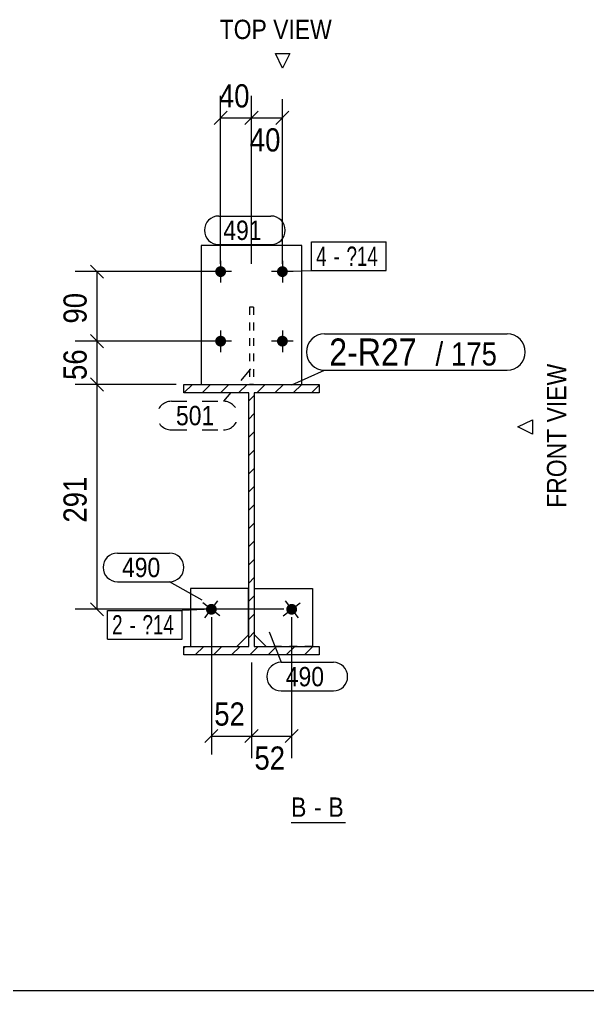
# Model space of a CAD drawing. Header units: millimetres. Extents: x 2 to 825, y 1 to 579.
# Drawn here: x 353.9 to 427.5, y 5 to 130.7 of the extents above; entities that cross this region are included whole.
import ezdxf

# ---------------------------------------------------------------- set-up
doc = ezdxf.new("R2010")
doc.units = ezdxf.units.MM
for name, pattern in [('XKITLINE00', [0]), ('XKITLINE01', [4, 1, -1, 1, -1]), ('XKITLINE02', [4, 2, -2])]:
    doc.linetypes.add(name, pattern=pattern)
for name, color, linetype, lineweight in [('Bolt', 3, 'Continuous', 0), ('BoltMark', 7, 'Continuous', 0), ('Dimensions', 7, 'Continuous', 0), ('DrawingSheet', 5, 'Continuous', 0), ('OtherObjectType', 7, 'Continuous', 0), ('Part', 2, 'Continuous', 0), ('PartMark', 7, 'Continuous', 0)]:
    doc.layers.add(name, color=color, linetype=linetype, lineweight=lineweight)
doc.styles.add('ARIAL', font='ARIAL.TTF')
doc.styles.add('ARIAL_NARROW', font='ARIALN.TTF')

# ---------------------------------------------------------------- blocks, each defined once
blk = doc.blocks.new('*A1')
at = {"layer": 'Part', "color": 7, "linetype": 'XKITLINE00', "lineweight": 0}
for p, q in [((375.21, 82.34), (376.31, 83.44)), ((377.57, 82.34), (378.67, 83.44)), ((379.93, 82.34), (381.03, 83.44)), ((382.28, 82.34), (383.38, 83.44)), ((384.64, 82.34), (385.74, 83.44)), ((387, 82.34), (388.1, 83.44)), ((389.36, 82.34), (390.46, 83.44)), ((391.71, 82.34), (392.71, 83.34)), ((375.21, 82.34), (375.21, 82.34)), ((383.61, 81.31), (384.31, 82.01)), ((383.61, 78.96), (384.31, 79.66)), ((383.61, 76.6), (384.31, 77.3)), ((383.61, 74.24), (384.31, 74.94)), ((383.61, 71.88), (384.31, 72.58)), ((383.61, 69.53), (384.31, 70.23)), ((383.61, 67.17), (384.31, 67.87)), ((383.61, 64.81), (384.31, 65.51)), ((383.61, 62.46), (384.31, 63.16)), ((383.61, 60.1), (384.31, 60.8)), ((383.61, 57.74), (384.31, 58.44)), ((383.61, 55.38), (384.31, 56.08)), ((383.61, 53.03), (384.31, 53.73)), ((383.61, 50.67), (384.31, 51.37)), ((375.22, 49.34), (375.42, 49.54)), ((376.67, 48.44), (377.77, 49.54)), ((379.03, 48.44), (380.13, 49.54)), ((381.39, 48.44), (382.49, 49.54)), ((383.74, 48.44), (384.84, 49.54)), ((386.1, 48.44), (387.2, 49.54)), ((388.46, 48.44), (389.56, 49.54)), ((390.82, 48.44), (391.92, 49.54))]:
    blk.add_line(p, q, dxfattribs=at)
blk = doc.blocks.new('*A145')
at = {"layer": 'Bolt'}
blk.add_hatch(color=3, dxfattribs=at).paths.add_polyline_path([(388.76, 54.92), (388.79, 54.93), (388.82, 54.95), (388.85, 54.97), (388.88, 54.98), (388.91, 55), (388.94, 55.01), (388.98, 55.02), (389.01, 55.03), (389.04, 55.03), (389.08, 55.04), (389.11, 55.04), (389.15, 55.04), (389.18, 55.04), (389.22, 55.04), (389.25, 55.04), (389.28, 55.03), (389.32, 55.03), (389.35, 55.02), (389.38, 55.01), (389.42, 55), (389.45, 54.98), (389.48, 54.97), (389.51, 54.95), (389.54, 54.93), (389.57, 54.91), (389.59, 54.89), (389.62, 54.87), (389.65, 54.85), (389.67, 54.82), (389.69, 54.8), (389.72, 54.77), (389.74, 54.74), (389.75, 54.72), (389.77, 54.69), (389.79, 54.66), (389.8, 54.63), (389.82, 54.59), (389.83, 54.56), (389.84, 54.53), (389.85, 54.49), (389.85, 54.46), (389.86, 54.43), (389.86, 54.39), (389.86, 54.36), (389.86, 54.32), (389.86, 54.29), (389.86, 54.26), (389.85, 54.22), (389.85, 54.19), (389.84, 54.15), (389.83, 54.12), (389.82, 54.09), (389.8, 54.06), (389.79, 54.03), (389.77, 54), (389.75, 53.97), (389.73, 53.94), (389.71, 53.91), (389.69, 53.88), (389.67, 53.86), (389.64, 53.83), (389.62, 53.81), (389.59, 53.79), (389.56, 53.77), (389.54, 53.75), (389.51, 53.73), (389.48, 53.72), (389.45, 53.7), (389.41, 53.69), (389.38, 53.68), (389.35, 53.67), (389.32, 53.66), (389.28, 53.65), (389.25, 53.65), (389.21, 53.64), (389.18, 53.64), (389.14, 53.64), (389.11, 53.64), (389.08, 53.65), (389.04, 53.65), (389.01, 53.66), (388.97, 53.67), (388.94, 53.68), (388.91, 53.69), (388.88, 53.7), (388.85, 53.72), (388.82, 53.73), (388.79, 53.75), (388.76, 53.77), (388.73, 53.79), (388.7, 53.81), (388.68, 53.84), (388.66, 53.86), (388.63, 53.89), (388.61, 53.91), (388.59, 53.94), (388.57, 53.97), (388.55, 54), (388.54, 54.03), (388.52, 54.06), (388.51, 54.09), (388.5, 54.12), (388.49, 54.16), (388.48, 54.19), (388.47, 54.22), (388.47, 54.26), (388.46, 54.29), (388.46, 54.33), (388.46, 54.36), (388.46, 54.4), (388.47, 54.43), (388.47, 54.46), (388.48, 54.5), (388.49, 54.53), (388.5, 54.56), (388.51, 54.6), (388.52, 54.63), (388.54, 54.66), (388.55, 54.69), (388.57, 54.72), (388.59, 54.75), (388.61, 54.77), (388.63, 54.8), (388.66, 54.83), (388.68, 54.85), (388.71, 54.87), (388.73, 54.9)], flags=17)
at = {"layer": 'Bolt', "color": 3, "linetype": 'XKITLINE00', "lineweight": 0}
for p, q in [((388.3, 55.45), (390.02, 53.24)), ((388.06, 53.48), (390.27, 55.2))]:
    blk.add_line(p, q, dxfattribs=at)
blk = doc.blocks.new('*A146')
at = {"layer": 'Bolt'}
blk.add_hatch(color=3, dxfattribs=at).paths.add_polyline_path([(378.31, 53.81), (378.28, 53.83), (378.26, 53.86), (378.23, 53.88), (378.21, 53.91), (378.19, 53.94), (378.17, 53.97), (378.15, 54), (378.14, 54.03), (378.12, 54.06), (378.11, 54.09), (378.1, 54.12), (378.09, 54.15), (378.08, 54.19), (378.07, 54.22), (378.07, 54.26), (378.06, 54.29), (378.06, 54.32), (378.06, 54.36), (378.06, 54.39), (378.07, 54.43), (378.07, 54.46), (378.08, 54.49), (378.09, 54.53), (378.1, 54.56), (378.11, 54.59), (378.12, 54.63), (378.14, 54.66), (378.15, 54.69), (378.17, 54.72), (378.19, 54.74), (378.21, 54.77), (378.23, 54.8), (378.26, 54.82), (378.28, 54.85), (378.3, 54.87), (378.33, 54.89), (378.36, 54.91), (378.39, 54.93), (378.42, 54.95), (378.45, 54.97), (378.48, 54.98), (378.51, 55), (378.54, 55.01), (378.57, 55.02), (378.61, 55.03), (378.64, 55.03), (378.68, 55.04), (378.71, 55.04), (378.74, 55.04), (378.78, 55.04), (378.81, 55.04), (378.85, 55.04), (378.88, 55.03), (378.92, 55.03), (378.95, 55.02), (378.98, 55.01), (379.01, 55), (379.05, 54.98), (379.08, 54.97), (379.11, 54.95), (379.14, 54.93), (379.16, 54.92), (379.19, 54.9), (379.22, 54.87), (379.24, 54.85), (379.27, 54.83), (379.29, 54.8), (379.31, 54.77), (379.33, 54.75), (379.35, 54.72), (379.37, 54.69), (379.39, 54.66), (379.4, 54.63), (379.42, 54.6), (379.43, 54.56), (379.44, 54.53), (379.45, 54.5), (379.45, 54.46), (379.46, 54.43), (379.46, 54.4), (379.46, 54.36), (379.46, 54.33), (379.46, 54.29), (379.46, 54.26), (379.45, 54.22), (379.45, 54.19), (379.44, 54.16), (379.43, 54.12), (379.42, 54.09), (379.4, 54.06), (379.39, 54.03), (379.37, 54), (379.35, 53.97), (379.34, 53.94), (379.32, 53.91), (379.29, 53.89), (379.27, 53.86), (379.25, 53.84), (379.22, 53.81), (379.19, 53.79), (379.17, 53.77), (379.14, 53.75), (379.11, 53.73), (379.08, 53.72), (379.05, 53.7), (379.02, 53.69), (378.98, 53.68), (378.95, 53.67), (378.92, 53.66), (378.88, 53.65), (378.85, 53.65), (378.82, 53.64), (378.78, 53.64), (378.75, 53.64), (378.71, 53.64), (378.68, 53.65), (378.64, 53.65), (378.61, 53.66), (378.58, 53.67), (378.54, 53.68), (378.51, 53.69), (378.48, 53.7), (378.45, 53.72), (378.42, 53.73), (378.39, 53.75), (378.36, 53.77), (378.33, 53.79)], flags=17)
at = {"layer": 'Bolt', "color": 3, "linetype": 'XKITLINE00', "lineweight": 0}
for p, q in [((377.9, 53.24), (379.62, 55.45)), ((379.87, 53.48), (377.66, 55.2))]:
    blk.add_line(p, q, dxfattribs=at)
blk = doc.blocks.new('*A147')
at = {"layer": 'Bolt'}
for points in [[(380.66, 98.01), (380.66, 97.97), (380.66, 97.94), (380.65, 97.91), (380.64, 97.87), (380.63, 97.84), (380.62, 97.81), (380.61, 97.77), (380.6, 97.74), (380.58, 97.71), (380.56, 97.68), (380.54, 97.65), (380.53, 97.63), (380.5, 97.6), (380.48, 97.57), (380.46, 97.55), (380.43, 97.52), (380.41, 97.5), (380.38, 97.48), (380.35, 97.46), (380.32, 97.44), (380.29, 97.43), (380.26, 97.41), (380.23, 97.4), (380.2, 97.38), (380.17, 97.37), (380.13, 97.36), (380.1, 97.36), (380.07, 97.35), (380.03, 97.35), (380, 97.34), (379.96, 97.34), (379.93, 97.34), (379.89, 97.35), (379.86, 97.35), (379.83, 97.36), (379.79, 97.36), (379.76, 97.37), (379.73, 97.38), (379.69, 97.4), (379.66, 97.41), (379.63, 97.43), (379.6, 97.44), (379.57, 97.46), (379.55, 97.48), (379.52, 97.5), (379.49, 97.52), (379.47, 97.55), (379.44, 97.57), (379.42, 97.6), (379.4, 97.63), (379.38, 97.65), (379.36, 97.68), (379.35, 97.71), (379.33, 97.74), (379.32, 97.77), (379.3, 97.81), (379.29, 97.84), (379.28, 97.87), (379.28, 97.91), (379.27, 97.94), (379.27, 97.97), (379.26, 98.01), (379.26, 98.04), (379.26, 98.08), (379.27, 98.11), (379.27, 98.15), (379.28, 98.18), (379.28, 98.21), (379.29, 98.25), (379.3, 98.28), (379.32, 98.31), (379.33, 98.34), (379.35, 98.37), (379.36, 98.4), (379.38, 98.43), (379.4, 98.46), (379.42, 98.49), (379.44, 98.51), (379.47, 98.54), (379.49, 98.56), (379.52, 98.58), (379.55, 98.61), (379.57, 98.62), (379.6, 98.64), (379.63, 98.66), (379.66, 98.68), (379.69, 98.69), (379.73, 98.7), (379.76, 98.71), (379.79, 98.72), (379.83, 98.73), (379.86, 98.74), (379.89, 98.74), (379.93, 98.74), (379.96, 98.74), (380, 98.74), (380.03, 98.74), (380.07, 98.74), (380.1, 98.73), (380.13, 98.72), (380.17, 98.71), (380.2, 98.7), (380.23, 98.69), (380.26, 98.68), (380.29, 98.66), (380.32, 98.64), (380.35, 98.62), (380.38, 98.61), (380.41, 98.58), (380.43, 98.56), (380.46, 98.54), (380.48, 98.51), (380.5, 98.49), (380.53, 98.46), (380.54, 98.43), (380.56, 98.4), (380.58, 98.37), (380.6, 98.34), (380.61, 98.31), (380.62, 98.28), (380.63, 98.25), (380.64, 98.21), (380.65, 98.18), (380.66, 98.15), (380.66, 98.11), (380.66, 98.08), (380.66, 98.04)], [(388.66, 98.01), (388.66, 97.97), (388.66, 97.94), (388.65, 97.91), (388.64, 97.87), (388.63, 97.84), (388.62, 97.81), (388.61, 97.77), (388.6, 97.74), (388.58, 97.71), (388.56, 97.68), (388.54, 97.65), (388.53, 97.63), (388.5, 97.6), (388.48, 97.57), (388.46, 97.55), (388.43, 97.52), (388.41, 97.5), (388.38, 97.48), (388.35, 97.46), (388.32, 97.44), (388.29, 97.43), (388.26, 97.41), (388.23, 97.4), (388.2, 97.38), (388.17, 97.37), (388.13, 97.36), (388.1, 97.36), (388.07, 97.35), (388.03, 97.35), (388, 97.34), (387.96, 97.34), (387.93, 97.34), (387.89, 97.35), (387.86, 97.35), (387.83, 97.36), (387.79, 97.36), (387.76, 97.37), (387.73, 97.38), (387.69, 97.4), (387.66, 97.41), (387.63, 97.43), (387.6, 97.44), (387.57, 97.46), (387.55, 97.48), (387.52, 97.5), (387.49, 97.52), (387.47, 97.55), (387.44, 97.57), (387.42, 97.6), (387.4, 97.63), (387.38, 97.65), (387.36, 97.68), (387.35, 97.71), (387.33, 97.74), (387.32, 97.77), (387.3, 97.81), (387.29, 97.84), (387.28, 97.87), (387.28, 97.91), (387.27, 97.94), (387.27, 97.97), (387.26, 98.01), (387.26, 98.04), (387.26, 98.08), (387.27, 98.11), (387.27, 98.15), (387.28, 98.18), (387.28, 98.21), (387.29, 98.25), (387.3, 98.28), (387.32, 98.31), (387.33, 98.34), (387.35, 98.37), (387.36, 98.4), (387.38, 98.43), (387.4, 98.46), (387.42, 98.49), (387.44, 98.51), (387.47, 98.54), (387.49, 98.56), (387.52, 98.58), (387.55, 98.61), (387.57, 98.62), (387.6, 98.64), (387.63, 98.66), (387.66, 98.68), (387.69, 98.69), (387.73, 98.7), (387.76, 98.71), (387.79, 98.72), (387.83, 98.73), (387.86, 98.74), (387.89, 98.74), (387.93, 98.74), (387.96, 98.74), (388, 98.74), (388.03, 98.74), (388.07, 98.74), (388.1, 98.73), (388.13, 98.72), (388.17, 98.71), (388.2, 98.7), (388.23, 98.69), (388.26, 98.68), (388.29, 98.66), (388.32, 98.64), (388.35, 98.62), (388.38, 98.61), (388.41, 98.58), (388.43, 98.56), (388.46, 98.54), (388.48, 98.51), (388.5, 98.49), (388.53, 98.46), (388.54, 98.43), (388.56, 98.4), (388.58, 98.37), (388.6, 98.34), (388.61, 98.31), (388.62, 98.28), (388.63, 98.25), (388.64, 98.21), (388.65, 98.18), (388.66, 98.15), (388.66, 98.11), (388.66, 98.08), (388.66, 98.04)], [(380.66, 89.01), (380.66, 88.97), (380.66, 88.94), (380.65, 88.91), (380.64, 88.87), (380.63, 88.84), (380.62, 88.81), (380.61, 88.77), (380.6, 88.74), (380.58, 88.71), (380.56, 88.68), (380.54, 88.65), (380.53, 88.63), (380.5, 88.6), (380.48, 88.57), (380.46, 88.55), (380.43, 88.52), (380.41, 88.5), (380.38, 88.48), (380.35, 88.46), (380.32, 88.44), (380.29, 88.43), (380.26, 88.41), (380.23, 88.4), (380.2, 88.38), (380.17, 88.37), (380.13, 88.36), (380.1, 88.36), (380.07, 88.35), (380.03, 88.35), (380, 88.34), (379.96, 88.34), (379.93, 88.34), (379.89, 88.35), (379.86, 88.35), (379.83, 88.36), (379.79, 88.36), (379.76, 88.37), (379.73, 88.38), (379.69, 88.4), (379.66, 88.41), (379.63, 88.43), (379.6, 88.44), (379.57, 88.46), (379.55, 88.48), (379.52, 88.5), (379.49, 88.52), (379.47, 88.55), (379.44, 88.57), (379.42, 88.6), (379.4, 88.63), (379.38, 88.65), (379.36, 88.68), (379.35, 88.71), (379.33, 88.74), (379.32, 88.77), (379.3, 88.81), (379.29, 88.84), (379.28, 88.87), (379.28, 88.91), (379.27, 88.94), (379.27, 88.97), (379.26, 89.01), (379.26, 89.04), (379.26, 89.08), (379.27, 89.11), (379.27, 89.15), (379.28, 89.18), (379.28, 89.21), (379.29, 89.25), (379.3, 89.28), (379.32, 89.31), (379.33, 89.34), (379.35, 89.37), (379.36, 89.4), (379.38, 89.43), (379.4, 89.46), (379.42, 89.49), (379.44, 89.51), (379.47, 89.54), (379.49, 89.56), (379.52, 89.58), (379.55, 89.61), (379.57, 89.62), (379.6, 89.64), (379.63, 89.66), (379.66, 89.68), (379.69, 89.69), (379.73, 89.7), (379.76, 89.71), (379.79, 89.72), (379.83, 89.73), (379.86, 89.74), (379.89, 89.74), (379.93, 89.74), (379.96, 89.74), (380, 89.74), (380.03, 89.74), (380.07, 89.74), (380.1, 89.73), (380.13, 89.72), (380.17, 89.71), (380.2, 89.7), (380.23, 89.69), (380.26, 89.68), (380.29, 89.66), (380.32, 89.64), (380.35, 89.62), (380.38, 89.61), (380.41, 89.58), (380.43, 89.56), (380.46, 89.54), (380.48, 89.51), (380.5, 89.49), (380.53, 89.46), (380.54, 89.43), (380.56, 89.4), (380.58, 89.37), (380.6, 89.34), (380.61, 89.31), (380.62, 89.28), (380.63, 89.25), (380.64, 89.21), (380.65, 89.18), (380.66, 89.15), (380.66, 89.11), (380.66, 89.08), (380.66, 89.04)], [(388.66, 89.01), (388.66, 88.97), (388.66, 88.94), (388.65, 88.91), (388.64, 88.87), (388.63, 88.84), (388.62, 88.81), (388.61, 88.77), (388.6, 88.74), (388.58, 88.71), (388.56, 88.68), (388.54, 88.65), (388.53, 88.63), (388.5, 88.6), (388.48, 88.57), (388.46, 88.55), (388.43, 88.52), (388.41, 88.5), (388.38, 88.48), (388.35, 88.46), (388.32, 88.44), (388.29, 88.43), (388.26, 88.41), (388.23, 88.4), (388.2, 88.38), (388.17, 88.37), (388.13, 88.36), (388.1, 88.36), (388.07, 88.35), (388.03, 88.35), (388, 88.34), (387.96, 88.34), (387.93, 88.34), (387.89, 88.35), (387.86, 88.35), (387.83, 88.36), (387.79, 88.36), (387.76, 88.37), (387.73, 88.38), (387.69, 88.4), (387.66, 88.41), (387.63, 88.43), (387.6, 88.44), (387.57, 88.46), (387.55, 88.48), (387.52, 88.5), (387.49, 88.52), (387.47, 88.55), (387.44, 88.57), (387.42, 88.6), (387.4, 88.63), (387.38, 88.65), (387.36, 88.68), (387.35, 88.71), (387.33, 88.74), (387.32, 88.77), (387.3, 88.81), (387.29, 88.84), (387.28, 88.87), (387.28, 88.91), (387.27, 88.94), (387.27, 88.97), (387.26, 89.01), (387.26, 89.04), (387.26, 89.08), (387.27, 89.11), (387.27, 89.15), (387.28, 89.18), (387.28, 89.21), (387.29, 89.25), (387.3, 89.28), (387.32, 89.31), (387.33, 89.34), (387.35, 89.37), (387.36, 89.4), (387.38, 89.43), (387.4, 89.46), (387.42, 89.49), (387.44, 89.51), (387.47, 89.54), (387.49, 89.56), (387.52, 89.58), (387.55, 89.61), (387.57, 89.62), (387.6, 89.64), (387.63, 89.66), (387.66, 89.68), (387.69, 89.69), (387.73, 89.7), (387.76, 89.71), (387.79, 89.72), (387.83, 89.73), (387.86, 89.74), (387.89, 89.74), (387.93, 89.74), (387.96, 89.74), (388, 89.74), (388.03, 89.74), (388.07, 89.74), (388.1, 89.73), (388.13, 89.72), (388.17, 89.71), (388.2, 89.7), (388.23, 89.69), (388.26, 89.68), (388.29, 89.66), (388.32, 89.64), (388.35, 89.62), (388.38, 89.61), (388.41, 89.58), (388.43, 89.56), (388.46, 89.54), (388.48, 89.51), (388.5, 89.49), (388.53, 89.46), (388.54, 89.43), (388.56, 89.4), (388.58, 89.37), (388.6, 89.34), (388.61, 89.31), (388.62, 89.28), (388.63, 89.25), (388.64, 89.21), (388.65, 89.18), (388.66, 89.15), (388.66, 89.11), (388.66, 89.08), (388.66, 89.04)]]:
    blk.add_hatch(color=3, dxfattribs=at).paths.add_polyline_path(points, flags=17)
at = {"layer": 'Bolt', "color": 3, "linetype": 'XKITLINE00', "lineweight": 0}
for p, q in [((379.96, 99.44), (379.96, 96.64)), ((387.96, 99.44), (387.96, 96.64)), ((381.36, 98.04), (378.56, 98.04)), ((389.36, 98.04), (386.56, 98.04)), ((379.96, 90.44), (379.96, 87.64)), ((387.96, 90.44), (387.96, 87.64)), ((381.36, 89.04), (378.56, 89.04)), ((389.36, 89.04), (386.56, 89.04))]:
    blk.add_line(p, q, dxfattribs=at)
blk = doc.blocks.new('*A148')
at = {"layer": 'Part', "color": 2, "linetype": 'XKITLINE00', "lineweight": 0}
for p, q in [((375.21, 82.34), (375.21, 83.44)), ((375.21, 83.44), (392.71, 83.44)), ((392.71, 83.44), (392.71, 82.34)), ((383.61, 82.34), (375.21, 82.34)), ((383.61, 49.54), (383.61, 82.34)), ((392.71, 82.34), (384.31, 82.34)), ((384.31, 82.34), (384.31, 49.54)), ((375.21, 48.44), (375.21, 49.54)), ((375.21, 49.54), (383.61, 49.54)), ((384.31, 49.54), (392.71, 49.54)), ((392.71, 49.54), (392.71, 48.44)), ((392.71, 48.44), (375.21, 48.44))]:
    blk.add_line(p, q, dxfattribs=at)
blk = doc.blocks.new('*A149')
at = {"layer": 'Part', "color": 2, "linetype": 'XKITLINE00', "lineweight": 0}
for p, q in [((384.36, 51.04), (384.36, 57.04)), ((384.36, 57.04), (391.86, 57.04)), ((391.86, 57.04), (391.86, 49.54)), ((385.86, 49.54), (384.36, 51.04))]:
    blk.add_line(p, q, dxfattribs=at)
at = {"layer": 'Part', "color": 7, "linetype": 'XKITLINE01', "lineweight": 0}
blk.add_line((391.86, 49.54), (385.86, 49.54), dxfattribs=at)
blk = doc.blocks.new('*A150')
at = {"layer": 'Part', "color": 2, "linetype": 'XKITLINE00', "lineweight": 0}
for p, q in [((383.56, 57.04), (376.06, 57.04)), ((376.06, 57.04), (376.06, 49.54)), ((383.56, 51.04), (383.56, 57.04)), ((382.06, 49.54), (383.56, 51.04))]:
    blk.add_line(p, q, dxfattribs=at)
at = {"layer": 'Part', "color": 7, "linetype": 'XKITLINE01', "lineweight": 0}
blk.add_line((376.06, 49.54), (382.06, 49.54), dxfattribs=at)
blk = doc.blocks.new('*A151')
at = {"layer": 'Part', "color": 7, "linetype": 'XKITLINE01', "lineweight": 0}
for p, q in [((384.21, 93.44), (383.71, 93.44)), ((383.71, 93.44), (383.71, 83.44)), ((384.21, 93.44), (384.21, 83.44)), ((384.21, 83.44), (383.71, 83.44))]:
    blk.add_line(p, q, dxfattribs=at)
blk = doc.blocks.new('*A152')
at = {"layer": 'Part', "color": 2, "linetype": 'XKITLINE00', "lineweight": 0}
for p, q in [((390.46, 101.44), (377.46, 101.44)), ((377.46, 101.44), (377.46, 83.44)), ((390.46, 83.44), (390.46, 101.44))]:
    blk.add_line(p, q, dxfattribs=at)
at = {"layer": 'Part', "color": 7, "linetype": 'XKITLINE01', "lineweight": 0}
blk.add_line((377.46, 83.44), (390.46, 83.44), dxfattribs=at)
blk = doc.blocks.new('*A171')
at = {"layer": 'DrawingSheet', "color": 5, "linetype": 'XKITLINE00', "lineweight": 0}
blk.add_line((5, 5), (825, 5), dxfattribs=at)
blk = doc.blocks.new('*A269')
at = {"layer": 'Dimensions', "color": 7, "linetype": 'XKITLINE00', "lineweight": 0}
for p, q in [((363.11, 84.29), (364.81, 82.59)), ((374.21, 83.44), (361.11, 83.44)), ((363.96, 54.34), (363.96, 83.44)), ((388.16, 54.34), (361.11, 54.34)), ((363.11, 55.19), (364.81, 53.49))]:
    blk.add_line(p, q, dxfattribs=at)
at = {"layer": 'Dimensions', "color": 3}
for p in [(363.96, 83.44), (363.96, 54.34)]:
    blk.add_point(p, dxfattribs=at)
at = {"layer": 'Dimensions', "color": 3, "style": 'ARIAL', "width": 0.85}
blk.add_text('291', height=3, rotation=90.0002, dxfattribs=at).set_placement((362.61, 65.56))
blk = doc.blocks.new('*A270')
at = {"layer": 'Dimensions', "color": 7, "linetype": 'XKITLINE00', "lineweight": 0}
for p, q in [((363.11, 89.89), (364.81, 88.19)), ((378.96, 89.04), (361.11, 89.04)), ((363.96, 83.44), (363.96, 89.04)), ((363.11, 84.29), (364.81, 82.59)), ((374.21, 83.44), (361.11, 83.44))]:
    blk.add_line(p, q, dxfattribs=at)
at = {"layer": 'Dimensions', "color": 3}
for p in [(363.96, 89.04), (363.96, 83.44)]:
    blk.add_point(p, dxfattribs=at)
at = {"layer": 'Dimensions', "color": 3, "style": 'ARIAL', "width": 0.85}
blk.add_text('56', height=3, rotation=90.0002, dxfattribs=at).set_placement((362.61, 84.02))
blk = doc.blocks.new('*A271')
at = {"layer": 'Dimensions', "color": 7, "linetype": 'XKITLINE00', "lineweight": 0}
for p, q in [((378.96, 98.04), (361.11, 98.04)), ((363.11, 98.89), (364.81, 97.19)), ((363.96, 89.04), (363.96, 98.04)), ((363.11, 89.89), (364.81, 88.19)), ((378.96, 89.04), (361.11, 89.04))]:
    blk.add_line(p, q, dxfattribs=at)
at = {"layer": 'Dimensions', "color": 3}
for p in [(363.96, 98.04), (363.96, 89.04)]:
    blk.add_point(p, dxfattribs=at)
at = {"layer": 'Dimensions', "color": 3, "style": 'ARIAL', "width": 0.85}
blk.add_text('90', height=3, rotation=90.0002, dxfattribs=at).set_placement((362.61, 91.32))
blk = doc.blocks.new('*A272')
at = {"layer": 'Dimensions', "color": 7, "linetype": 'XKITLINE00', "lineweight": 0}
for p, q in [((378.76, 53.34), (378.76, 35.54)), ((383.96, 47.44), (383.96, 35.54)), ((379.61, 38.79), (377.91, 37.09)), ((378.76, 37.94), (383.96, 37.94)), ((384.81, 38.79), (383.11, 37.09))]:
    blk.add_line(p, q, dxfattribs=at)
at = {"layer": 'Dimensions', "color": 3}
for p in [(378.76, 37.94), (383.96, 37.94)]:
    blk.add_point(p, dxfattribs=at)
at = {"layer": 'Dimensions', "color": 3, "style": 'ARIAL', "width": 0.85}
blk.add_text('52', height=3, dxfattribs=at).set_placement((379.14, 39.29))
blk = doc.blocks.new('*A273')
at = {"layer": 'Dimensions', "color": 7, "linetype": 'XKITLINE00', "lineweight": 0}
for p, q in [((389.16, 53.34), (389.16, 35.09)), ((383.96, 47.44), (383.96, 35.09)), ((384.81, 38.79), (383.11, 37.09)), ((383.96, 37.94), (389.16, 37.94)), ((390.01, 38.79), (388.31, 37.09))]:
    blk.add_line(p, q, dxfattribs=at)
at = {"layer": 'Dimensions', "color": 3}
for p in [(383.96, 37.94), (389.16, 37.94)]:
    blk.add_point(p, dxfattribs=at)
at = {"layer": 'Dimensions', "color": 3, "style": 'ARIAL', "width": 0.85}
blk.add_text('52', height=3, dxfattribs=at).set_placement((384.34, 33.59))
blk = doc.blocks.new('*A274')
at = {"layer": 'Dimensions', "color": 7, "linetype": 'XKITLINE00', "lineweight": 0}
for p, q in [((379.96, 99.04), (379.96, 120.79)), ((383.96, 99.04), (383.96, 120.79)), ((380.81, 118.79), (379.11, 117.09)), ((384.81, 118.79), (383.11, 117.09)), ((379.96, 117.94), (383.96, 117.94))]:
    blk.add_line(p, q, dxfattribs=at)
at = {"layer": 'Dimensions', "color": 3}
for p in [(379.96, 117.94), (383.96, 117.94)]:
    blk.add_point(p, dxfattribs=at)
at = {"layer": 'Dimensions', "color": 3, "style": 'ARIAL', "width": 0.85}
blk.add_text('40', height=3, dxfattribs=at).set_placement((379.74, 119.29))
blk = doc.blocks.new('*A275')
at = {"layer": 'Dimensions', "color": 7, "linetype": 'XKITLINE00', "lineweight": 0}
for p, q in [((383.96, 99.04), (383.96, 120.34)), ((387.96, 99.04), (387.96, 120.34)), ((384.81, 118.79), (383.11, 117.09)), ((388.81, 118.79), (387.11, 117.09)), ((383.96, 117.94), (387.96, 117.94))]:
    blk.add_line(p, q, dxfattribs=at)
at = {"layer": 'Dimensions', "color": 3}
for p in [(383.96, 117.94), (387.96, 117.94)]:
    blk.add_point(p, dxfattribs=at)
at = {"layer": 'Dimensions', "color": 3, "style": 'ARIAL', "width": 0.85}
blk.add_text('40', height=3, dxfattribs=at).set_placement((383.74, 113.59))
blk = doc.blocks.new('*A276')
at = {"layer": 'BoltMark', "color": 7, "linetype": 'XKITLINE00', "lineweight": 0}
for p, q in [((391.73, 101.89), (401.42, 101.89)), ((391.73, 98.19), (391.73, 101.89)), ((401.42, 98.19), (401.42, 101.89)), ((387.96, 98.04), (391.73, 98.19)), ((391.73, 98.19), (401.42, 98.19))]:
    blk.add_line(p, q, dxfattribs=at)
at = {"layer": 'BoltMark', "color": 3, "style": 'ARIAL_NARROW', "width": 0.85}
for s, p in [('4', (392.33, 98.79)), ('?14', (396.26, 98.79)), ('-', (394.6, 98.79))]:
    blk.add_text(s, height=2.5, dxfattribs=at).set_placement(p)
blk = doc.blocks.new('*A277')
at = {"layer": 'BoltMark', "color": 7, "linetype": 'XKITLINE00', "lineweight": 0}
for p, q in [((365.31, 54.19), (374.99, 54.19)), ((365.31, 50.49), (365.31, 54.19)), ((378.76, 54.34), (374.99, 54.19)), ((374.99, 50.49), (374.99, 54.19)), ((365.31, 50.49), (374.99, 50.49))]:
    blk.add_line(p, q, dxfattribs=at)
at = {"layer": 'BoltMark', "color": 3, "style": 'ARIAL_NARROW', "width": 0.85}
for s, p in [('2', (365.91, 51.09)), ('?14', (369.84, 51.09)), ('-', (368.18, 51.09))]:
    blk.add_text(s, height=2.5, dxfattribs=at).set_placement(p)
blk = doc.blocks.new('*A278')
at = {"layer": 'PartMark', "color": 7, "linetype": 'XKITLINE00', "lineweight": 0}
for p, q in [((366.59, 61.61), (373.35, 61.61)), ((366.59, 57.91), (373.35, 57.91)), ((377.59, 55.51), (373.35, 57.91))]:
    blk.add_line(p, q, dxfattribs=at)
for centre, start, end in [((366.59, 59.76), 90, 270), ((373.35, 59.76), 270, 90)]:
    blk.add_arc(centre, 1.85, start, end, dxfattribs=at)
at = {"layer": 'PartMark', "color": 3, "style": 'ARIAL', "width": 0.85}
blk.add_text('490', height=2.5, dxfattribs=at).set_placement((367.19, 58.51))
blk = doc.blocks.new('*A279')
at = {"layer": 'PartMark', "color": 7, "linetype": 'XKITLINE02', "lineweight": 0}
for p, q in [((383.84, 85.47), (380.34, 81.26)), ((373.58, 81.26), (380.34, 81.26)), ((373.58, 77.56), (380.34, 77.56))]:
    blk.add_line(p, q, dxfattribs=at)
for centre, start, end in [((373.58, 79.41), 90, 270), ((380.34, 79.41), 270, 90)]:
    blk.add_arc(centre, 1.85, start, end, dxfattribs=at)
at = {"layer": 'PartMark', "color": 3, "style": 'ARIAL', "width": 0.85}
blk.add_text('501', height=2.5, dxfattribs=at).set_placement((374.18, 78.16))
blk = doc.blocks.new('*A280')
at = {"layer": 'PartMark', "color": 7, "linetype": 'XKITLINE00', "lineweight": 0}
for p, q in [((379.71, 105.24), (386.48, 105.24)), ((379.71, 101.54), (386.48, 101.54))]:
    blk.add_line(p, q, dxfattribs=at)
for centre, start, end in [((379.71, 103.39), 90, 270), ((386.48, 103.39), 270, 90)]:
    blk.add_arc(centre, 1.85, start, end, dxfattribs=at)
at = {"layer": 'PartMark', "color": 3, "style": 'ARIAL', "width": 0.85}
blk.add_text('491', height=2.5, dxfattribs=at).set_placement((380.31, 102.14))
blk = doc.blocks.new('*A281')
at = {"layer": 'PartMark', "color": 7, "linetype": 'XKITLINE00', "lineweight": 0}
for p, q in [((393.43, 89.99), (417.07, 89.99)), ((389.18, 83.39), (393.43, 85.29)), ((393.43, 85.29), (417.07, 85.29))]:
    blk.add_line(p, q, dxfattribs=at)
for centre, start, end in [((393.43, 87.64), 90, 270), ((417.07, 87.64), 270, 90)]:
    blk.add_arc(centre, 2.35, start, end, dxfattribs=at)
at = {"layer": 'PartMark', "color": 1, "style": 'ARIAL', "width": 0.85}
blk.add_text('2-R27', height=3.5, dxfattribs=at).set_placement((394.03, 85.89))
at = {"layer": 'PartMark', "color": 3, "style": 'ARIAL', "width": 0.85}
for s, p in [('/', (407.79, 85.89)), ('175', (409.8, 85.89))]:
    blk.add_text(s, height=3, dxfattribs=at).set_placement(p)
blk = doc.blocks.new('*A282')
at = {"layer": 'PartMark', "color": 7, "linetype": 'XKITLINE00', "lineweight": 0}
for p, q in [((386.24, 51.42), (387.8, 47.48)), ((387.8, 47.48), (394.56, 47.48)), ((387.8, 43.78), (394.56, 43.78))]:
    blk.add_line(p, q, dxfattribs=at)
for centre, start, end in [((387.8, 45.63), 90, 270), ((394.56, 45.63), 270, 90)]:
    blk.add_arc(centre, 1.85, start, end, dxfattribs=at)
at = {"layer": 'PartMark', "color": 3, "style": 'ARIAL', "width": 0.85}
blk.add_text('490', height=2.5, dxfattribs=at).set_placement((388.4, 44.38))
blk = doc.blocks.new('*A283')
at = {"layer": 'OtherObjectType', "color": 7, "linetype": 'XKITLINE00', "lineweight": 0}
for p, q in [((387.99, 124.39), (387.06, 126.27)), ((387.06, 126.27), (388.93, 126.27)), ((388.93, 126.27), (387.99, 124.39)), ((387.99, 124.39), (387.99, 124.39)), ((418.47, 77.94), (420.35, 78.88)), ((420.35, 77.01), (418.47, 77.94)), ((418.47, 77.94), (418.47, 77.94)), ((420.35, 78.88), (420.35, 77.01)), ((389.09, 26.74), (396.15, 26.74))]:
    blk.add_line(p, q, dxfattribs=at)
at = {"layer": 'OtherObjectType', "color": 7, "style": 'ARIAL', "width": 0.85}
for s, p in [('TOP VIEW', (379.84, 128.14)), ('B', (389.09, 27.49)), ('B', (393.92, 27.49)), ('-', (392.06, 27.49))]:
    blk.add_text(s, height=2.5, dxfattribs=at).set_placement(p)
blk.add_text('FRONT VIEW', height=2.5, rotation=90, dxfattribs=at).set_placement((424.72, 67.48))

msp = doc.modelspace()

# ---------------------------------------------------------------- block references
at = {"lineweight": 0}
for name in ['*A171', '*A274', '*A275', '*A280', '*A276', '*A152', '*A147', '*A271', '*A151', '*A270', '*A281', '*A279', '*A269', '*A1', '*A148', '*A278', '*A150', '*A149', '*A146', '*A145', '*A277', '*A272', '*A273', '*A282']:
    msp.add_blockref(name, (0, 0), dxfattribs=at)
at = {"layer": 'OtherObjectType', "lineweight": 0}
msp.add_blockref('*A283', (0, 0), dxfattribs=at)

doc.saveas('drawing.dxf')
